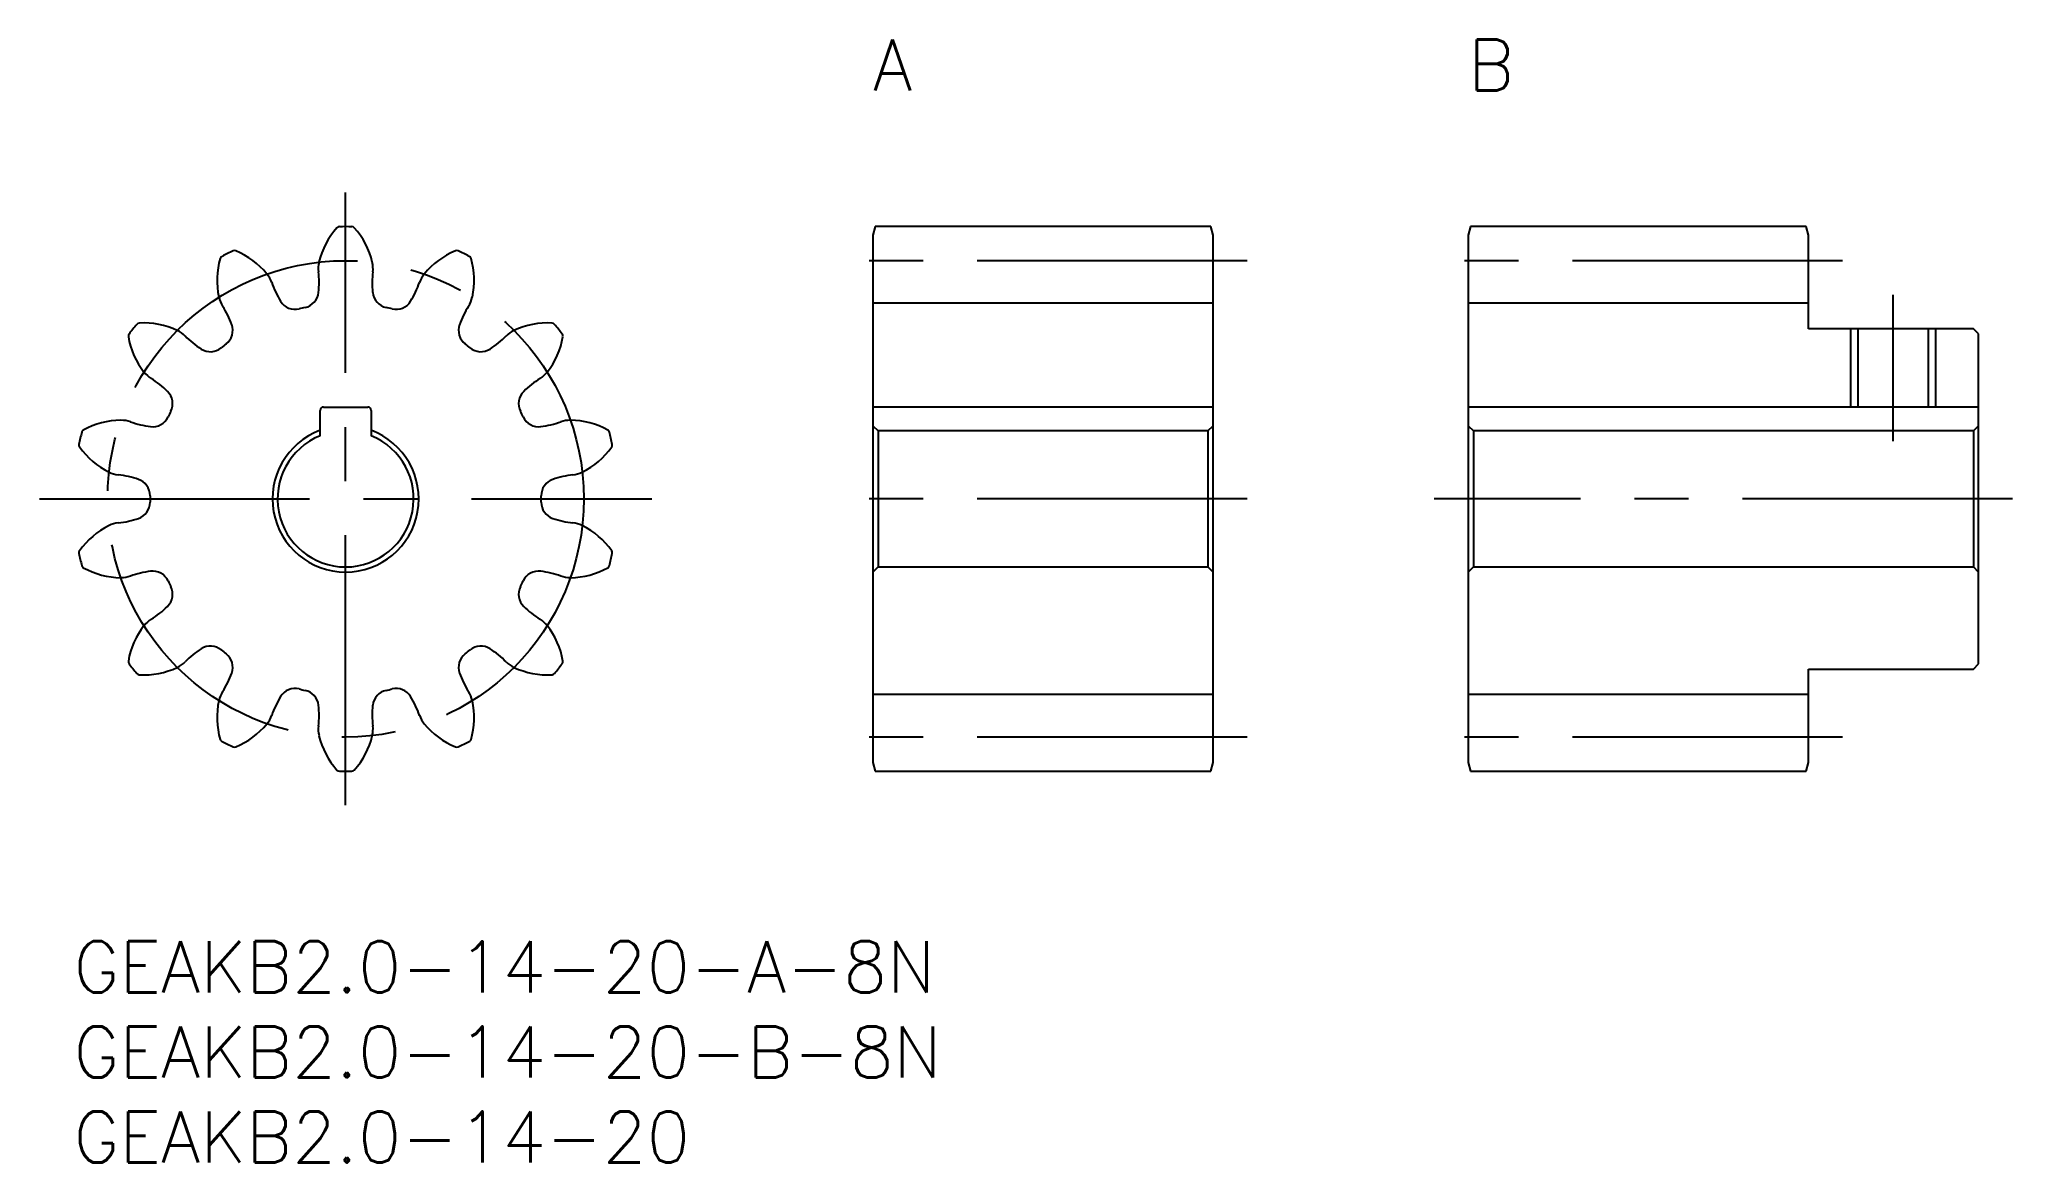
# Model space of a CAD drawing. Extents: x -2 to 114, y -13 to 53.
import ezdxf

# ---------------------------------------------------------------- set-up
doc = ezdxf.new("R2010")
doc.units = 0
doc.header["$LTSCALE"] = 0.5
doc.linetypes.add('CENTER', pattern=[50.8, 31.75, -6.35, 6.35, -6.35])
for name, color, linetype in [('MSM_CENTER', 1, 'CENTER'), ('MSM_CONTINUOUS', 7, 'CONTINUOUS'), ('MSM_NARROW', 5, 'CONTINUOUS'), ('MSM_PART_NUMBER', 7, 'CONTINUOUS')]:
    doc.layers.add(name, color=color, linetype=linetype)
doc.styles.get("Standard").update_dxf_attribs({"font": 'txt.shx', "height": 1, "bigfont": 'bigfont.shx'})

# ---------------------------------------------------------------- blocks, each defined once
blk = doc.blocks.new('*U3')
at = {"layer": 'MSM_PART_NUMBER'}
blk.add_text('GEAKB2.0-14-20-B-8N', height=3, dxfattribs=at).set_placement((0, -8))
blk = doc.blocks.new('*U4')
at = {"layer": 'MSM_PART_NUMBER'}
blk.add_text('GEAKB2.0-14-20-A-8N', height=3, dxfattribs=at).set_placement((0, -3))
blk = doc.blocks.new('*U5')
at = {"layer": 'MSM_PART_NUMBER'}
blk.add_text('GEAKB2.0-14-20', height=3, dxfattribs=at).set_placement((0, -13))
blk = doc.blocks.new('*U6')
at = {"layer": 'MSM_PART_NUMBER'}
blk.add_text('A', height=3, dxfattribs=at).set_placement((47, 50))
blk = doc.blocks.new('*U7')
at = {"layer": 'MSM_PART_NUMBER'}
blk.add_text('B', height=3, dxfattribs=at).set_placement((82, 50))

msp = doc.modelspace()

# ---------------------------------------------------------------- linework, layer by layer
at = {"layer": 'MSM_CENTER'}
for p, q in [((16, 8), (16, 44)), ((69, 40), (45, 40)), ((104, 40), (80, 40)), ((106.97, 38), (106.97, 29.4)), ((-2, 26), (34, 26)), ((69, 26), (45, 26)), ((114, 26), (80, 26)), ((69, 12), (45, 12)), ((104, 12), (80, 12))]:
    msp.add_line(p, q, dxfattribs=at)
msp.add_circle((16, 26), 14, dxfattribs=at)
at = {"layer": 'MSM_CONTINUOUS'}
for p, q in [((47.13, 42), (47, 41.5)), ((66.87, 42), (47.13, 42)), ((67, 41.5), (66.87, 42)), ((82.13, 42), (82, 41.5)), ((101.87, 42), (82.13, 42)), ((102, 41.5), (101.87, 42)), ((47, 41.5), (47, 10.5)), ((67, 10.5), (67, 41.5)), ((82, 41.5), (82, 10.5)), ((102, 36), (102, 41.5)), ((67, 37.5), (47, 37.5)), ((102, 37.5), (82, 37.5)), ((111.7, 36), (102, 36)), ((104.9, 36), (104.9, 31.4)), ((109.03, 36), (109.03, 31.4)), ((112, 35.7), (111.7, 36)), ((112, 16.3), (112, 35.7)), ((14.7, 31.4), (17.3, 31.4)), ((67, 31.4), (47, 31.4)), ((112, 31.4), (82, 31.4)), ((14.5, 29.71), (14.5, 31.2)), ((17.5, 31.2), (17.5, 29.71)), ((47, 30.3), (47.3, 30)), ((66.7, 30), (67, 30.3)), ((82, 30.3), (82.3, 30)), ((111.7, 30), (112, 30.3)), ((47.3, 30), (47.3, 22)), ((66.7, 30), (47.3, 30)), ((66.7, 30), (66.7, 22)), ((82.3, 30), (82.3, 22)), ((111.7, 30), (82.3, 30)), ((111.7, 30), (111.7, 22)), ((47.3, 22), (47, 21.7)), ((47.3, 22), (66.7, 22)), ((67, 21.7), (66.7, 22)), ((82.3, 22), (82, 21.7)), ((82.3, 22), (111.7, 22)), ((112, 21.7), (111.7, 22)), ((111.7, 16), (112, 16.3)), ((102, 10.5), (102, 16)), ((102, 16), (111.7, 16)), ((67, 14.5), (47, 14.5)), ((102, 14.5), (82, 14.5)), ((47, 10.5), (47.13, 10)), ((66.87, 10), (67, 10.5)), ((82, 10.5), (82.13, 10)), ((101.87, 10), (102, 10.5)), ((47.13, 10), (66.87, 10)), ((82.13, 10), (101.87, 10))]:
    msp.add_line(p, q, dxfattribs=at)
for centre, radius, start, end in [((18.97, 38.82), 4.67, 138.1685, 166.4286), ((15.64, 41.8), 0.2, 91.3031, 138.1685), ((16, 26), 16, 88.697, 91.303), ((16.36, 41.8), 0.2, 41.8316, 88.697), ((13.03, 38.82), 4.67, 13.5714, 41.8315), ((13.11, 38.84), 4.67, 163.8827, 192.1429), ((8.82, 40.08), 0.2, 117.0174, 163.8827), ((16, 26), 16, 114.4113, 117.0173), ((9.47, 40.39), 0.2, 67.5458, 114.4113), ((7.76, 36.26), 4.67, 39.2857, 67.5458), ((16, 39.53), 1.61, 166.4286, 186.6932), ((16, 39.53), 1.61, 353.3068, 13.5714), ((24.24, 36.26), 4.67, 112.4542, 140.7143), ((22.53, 40.39), 0.2, 65.5888, 112.4542), ((16, 26), 16, 62.9827, 65.5887), ((23.18, 40.08), 0.2, 16.1172, 62.9827), ((18.89, 38.84), 4.67, 347.8571, 16.1173), ((10.13, 38.19), 1.61, 19.0211, 39.2857), ((16.95, 40.55), 5.6, 199.0628, 211.5507), ((8.84, 38.7), 5.6, 354.1636, 6.6515), ((23.16, 38.7), 5.6, 173.3485, 185.8364), ((15.05, 40.55), 5.6, 328.4493, 340.9372), ((21.87, 38.19), 1.61, 140.7143, 160.9789), ((10.13, 38.19), 1.61, 192.1429, 212.4075), ((4.04, 34.33), 5.6, 19.8779, 32.3658), ((13.03, 38.14), 1, 211.5507, 283.7668), ((16, 26), 11.5, 101.9475, 103.7668), ((13.41, 38.23), 1, 281.9475, 354.1636), ((18.59, 38.23), 1, 185.8364, 258.0525), ((16, 26), 11.5, 76.2332, 78.0525), ((18.97, 38.14), 1, 256.2332, 328.4493), ((27.96, 34.33), 5.6, 147.6342, 160.1221), ((21.87, 38.19), 1.61, 327.5925, 347.8571), ((16, 26), 16, 140.1256, 142.7316), ((3.87, 36.13), 0.2, 93.2601, 140.1256), ((4.13, 31.67), 4.67, 65, 93.2601), ((8.36, 35.9), 1, 307.6618, 19.8779), ((23.64, 35.9), 1, 160.1221, 232.3382), ((27.87, 31.67), 4.67, 86.7399, 115), ((28.13, 36.13), 0.2, 39.8745, 86.7399), ((16, 26), 16, 37.2684, 39.8744), ((3.43, 35.57), 0.2, 142.7317, 189.597), ((7.83, 36.31), 4.67, 189.597, 217.8571), ((5.42, 34.44), 1.61, 44.7354, 65), ((10.54, 39.52), 5.6, 224.7771, 237.265), ((8.05, 35.65), 1, 237.265, 309.4811), ((16, 26), 11.5, 127.6618, 129.4811), ((16, 26), 11.5, 50.5189, 52.3382), ((23.95, 35.65), 1, 230.5189, 302.735), ((21.46, 39.52), 5.6, 302.735, 315.2229), ((26.58, 34.44), 1.61, 115, 135.2646), ((24.17, 36.31), 4.67, 322.1429, 350.403), ((28.57, 35.57), 0.2, 350.4029, 37.2684), ((5.42, 34.44), 1.61, 217.8571, 238.1218), ((1.61, 28.32), 5.6, 45.5922, 58.0801), ((30.39, 28.32), 5.6, 121.9199, 134.4078), ((26.58, 34.44), 1.61, 301.8782, 322.1429), ((4.83, 31.6), 1, 333.3761, 45.5922), ((14.7, 31.2), 0.2, 90, 180), ((17.3, 31.2), 0.2, 0, 90), ((27.17, 31.6), 1, 134.4078, 206.6239), ((2.84, 25.96), 4.67, 90.7143, 118.9744), ((2.81, 29.01), 1.61, 70.4497, 90.7143), ((5.22, 35.81), 5.6, 250.4914, 262.9793), ((4.65, 31.24), 1, 262.9792, 335.1954), ((16, 26), 11.5, 153.3761, 155.1954), ((16, 26), 11.5, 24.8046, 26.6239), ((27.35, 31.24), 1, 204.8046, 277.0207), ((26.78, 35.81), 5.6, 277.0207, 289.5086), ((29.19, 29.01), 1.61, 89.2857, 109.5503), ((29.16, 25.96), 4.67, 61.0256, 89.2857), ((16, 26), 16, 165.8398, 168.4459), ((0.52, 29.16), 0.2, 168.4459, 215.3113), ((4.17, 31.75), 4.67, 215.3113, 243.5714), ((0.68, 29.87), 0.2, 118.9744, 165.8399), ((16, 26), 4.3, 110.4162, 69.5838), ((16, 26), 4, 112.0243, 67.9757), ((27.83, 31.75), 4.67, 296.4286, 324.6887), ((31.32, 29.87), 0.2, 14.1602, 61.0256), ((16, 26), 16, 11.5541, 14.1602), ((31.48, 29.16), 0.2, 324.6887, 11.5541), ((2.81, 29.01), 1.61, 243.5714, 263.836), ((2.03, 21.84), 5.6, 71.3065, 83.7944), ((3.5, 26.2), 1, 359.0903, 71.3065), ((28.5, 26.2), 1, 108.6935, 180.9097), ((29.97, 21.84), 5.6, 96.2056, 108.6935), ((29.19, 29.01), 1.61, 276.164, 296.4286), ((3.5, 25.8), 1, 288.6935, 0.9097), ((16, 26), 11.5, 179.0903, 180.9097), ((16, 26), 11.5, 359.0903, 0.9097), ((28.5, 25.8), 1, 179.0903, 251.3065), ((4.17, 20.25), 4.67, 116.4286, 144.6887), ((2.81, 22.99), 1.61, 96.164, 116.4286), ((2.03, 30.16), 5.6, 276.2056, 288.6935), ((29.97, 30.16), 5.6, 251.3065, 263.7944), ((29.19, 22.99), 1.61, 63.5714, 83.836), ((27.83, 20.25), 4.67, 35.3113, 63.5714), ((0.52, 22.84), 0.2, 144.6887, 191.5541), ((16, 26), 16, 191.5541, 194.1602), ((0.68, 22.13), 0.2, 194.1602, 241.0256), ((31.32, 22.13), 0.2, 298.9744, 345.8399), ((16, 26), 16, 345.8398, 348.4459), ((31.48, 22.84), 0.2, 348.4459, 35.3113), ((2.84, 26.04), 4.67, 241.0256, 269.2857), ((2.81, 22.99), 1.61, 269.2857, 289.5503), ((5.22, 16.19), 5.6, 97.0207, 109.5086), ((4.65, 20.76), 1, 24.8046, 97.0207), ((16, 26), 11.5, 204.8046, 206.6239), ((16, 26), 11.5, 333.3761, 335.1954), ((27.35, 20.76), 1, 82.9793, 155.1954), ((26.78, 16.19), 5.6, 70.4914, 82.9793), ((29.19, 22.99), 1.61, 250.4497, 270.7143), ((29.16, 26.04), 4.67, 270.7143, 298.9744), ((4.83, 20.4), 1, 314.4078, 26.6239), ((27.17, 20.4), 1, 153.3761, 225.5922), ((5.42, 17.56), 1.61, 121.8782, 142.1429), ((1.61, 23.68), 5.6, 301.9199, 314.4078), ((30.39, 23.68), 5.6, 225.5922, 238.0801), ((26.58, 17.56), 1.61, 37.8571, 58.1218), ((7.83, 15.69), 4.67, 142.1429, 170.403), ((24.17, 15.69), 4.67, 9.597, 37.8571), ((3.43, 16.43), 0.2, 170.403, 217.2684), ((16, 26), 16, 217.2684, 219.8744), ((5.42, 17.56), 1.61, 295, 315.2646), ((10.54, 12.48), 5.6, 122.735, 135.2229), ((8.05, 16.35), 1, 50.5189, 122.735), ((16, 26), 11.5, 230.5189, 232.3382), ((8.36, 16.1), 1, 340.1221, 52.3382), ((23.64, 16.1), 1, 127.6618, 199.8779), ((16, 26), 11.5, 307.6618, 309.4811), ((23.95, 16.35), 1, 57.265, 129.4811), ((21.46, 12.48), 5.6, 44.7771, 57.265), ((26.58, 17.56), 1.61, 224.7354, 245), ((16, 26), 16, 320.1256, 322.7316), ((28.57, 16.43), 0.2, 322.7317, 9.597), ((3.87, 15.87), 0.2, 219.8745, 266.7399), ((4.13, 20.33), 4.67, 266.7399, 295), ((4.04, 17.67), 5.6, 327.6342, 340.1221), ((27.96, 17.67), 5.6, 199.8779, 212.3658), ((27.87, 20.33), 4.67, 245, 273.2601), ((28.13, 15.87), 0.2, 273.2601, 320.1256), ((13.11, 13.16), 4.67, 167.8571, 196.1173), ((10.13, 13.81), 1.61, 147.5925, 167.8571), ((16.95, 11.45), 5.6, 148.4493, 160.9372), ((13.03, 13.86), 1, 76.2332, 148.4493), ((16, 26), 11.5, 256.2332, 258.0525), ((13.41, 13.77), 1, 5.8364, 78.0525), ((18.59, 13.77), 1, 101.9475, 174.1636), ((16, 26), 11.5, 281.9475, 283.7668), ((18.97, 13.86), 1, 31.5507, 103.7668), ((15.05, 11.45), 5.6, 19.0628, 31.5507), ((21.87, 13.81), 1.61, 12.1429, 32.4075), ((18.89, 13.16), 4.67, 343.8827, 12.1429), ((7.76, 15.74), 4.67, 292.4542, 320.7143), ((10.13, 13.81), 1.61, 320.7143, 340.9789), ((8.84, 13.3), 5.6, 353.3485, 5.8364), ((23.16, 13.3), 5.6, 174.1636, 186.6515), ((21.87, 13.81), 1.61, 199.0211, 219.2857), ((24.24, 15.74), 4.67, 219.2857, 247.5458), ((8.82, 11.92), 0.2, 196.1173, 242.9827), ((16, 26), 16, 242.9827, 245.5887), ((16, 12.47), 1.61, 173.3068, 193.5714), ((18.97, 13.18), 4.67, 193.5714, 221.8315), ((13.03, 13.18), 4.67, 318.1685, 346.4286), ((16, 12.47), 1.61, 346.4286, 6.6932), ((16, 26), 16, 294.4113, 297.0173), ((23.18, 11.92), 0.2, 297.0174, 343.8827), ((9.47, 11.61), 0.2, 245.5887, 292.4542), ((22.53, 11.61), 0.2, 247.5458, 294.4113), ((15.64, 10.2), 0.2, 221.8315, 268.697), ((16, 26), 16, 268.697, 271.303), ((16.36, 10.2), 0.2, 271.303, 318.1685)]:
    msp.add_arc(centre, radius, start, end, dxfattribs=at)
at = {"layer": 'MSM_NARROW'}
for p, q in [((104.47, 36), (104.47, 31.4)), ((109.47, 36), (109.47, 31.4))]:
    msp.add_line(p, q, dxfattribs=at)

# ---------------------------------------------------------------- block references
at = {"layer": 'MSM_CONTINUOUS'}
for name in ['*U6', '*U7', '*U4', '*U3', '*U5']:
    msp.add_blockref(name, (0, 0), dxfattribs=at)

doc.saveas('drawing.dxf')
